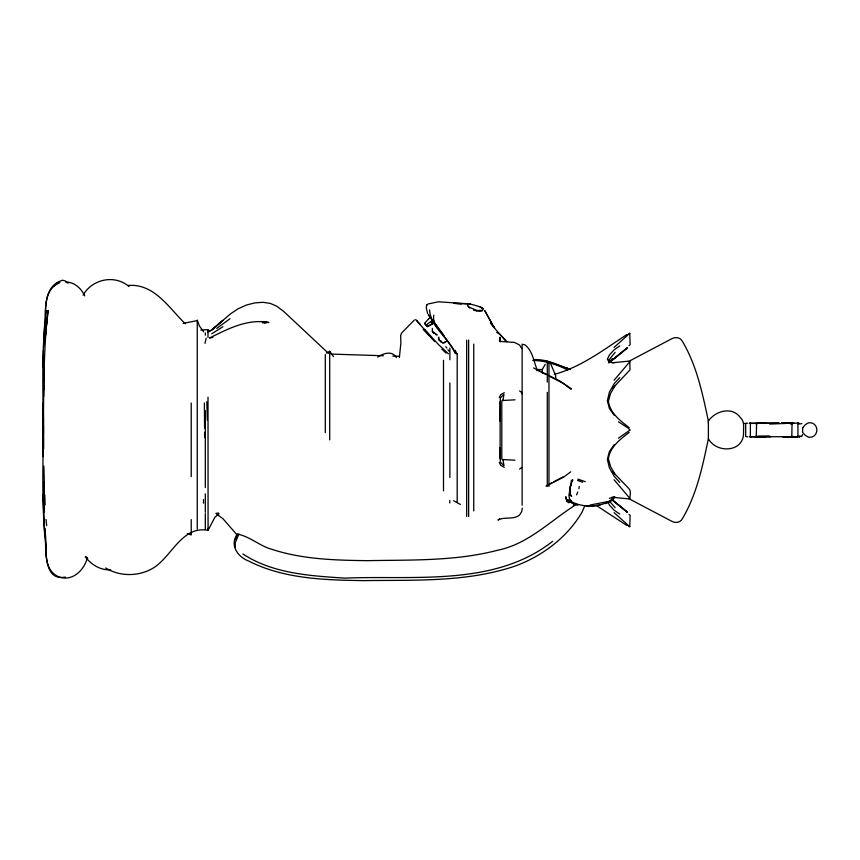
<?xml version="1.0" encoding="UTF-8"?>
<svg xmlns="http://www.w3.org/2000/svg" width="860" height="860" viewBox="0 0 860 860"><rect width="100%" height="100%" fill="white"/><g stroke="black" fill="none" stroke-linecap="round" stroke-linejoin="round"><path stroke-width="1.29" d="M46.397 549.293C40.216 500.928 44.236 451.973 43.022 403.372M191.221 403.028L191.221 476.601M197.262 320.597L183.126 323.425M205.314 493.823L205.314 512.323M205.314 487.555L205.314 410.725M576.372 504.433C550.593 520.44 528.653 543.971 497.671 550.239C455.187 561.343 410.779 559.828 367.263 560.655C335.443 560.258 302.913 559.409 272.394 549.486C260.01 546.272 249.766 536.296 237.349 534.103L235.715 539.618M443.491 490.845L443.502 360.34M449.877 348.128L449.877 359.727M798.736 423.142L781.718 423.12L791.737 423.313L792.038 423.991L791.802 436.708L782.772 436.837L799.929 436.901L797.94 436.213L797.951 423.808L798.026 423.131L798.972 423.281M105.694 567.987C120.411 577.221 140.836 576.587 155.144 566.794C172.398 554.721 182.836 525.546 208.077 530.351L208.012 397.159M708.393 438.557L708.393 438.783C702.609 466.077 696.933 493.995 682.603 518.322C680.475 522.773 675.433 523.461 671.423 521.106L628.778 498.617M785.234 436.858L783.288 436.848L791.802 436.708L757.767 436.719L756.273 435.998L756.606 423.303M802.649 427.506L802.649 432.494L805.358 435.396L808.529 437.267L812.216 436.966C818.591 434.472 818.312 424.98 811.775 422.937L808.529 422.754L805.325 424.657L802.649 427.839M43.656 396.686L43.967 367.865M500.133 421.25L500.316 397.815L503.971 394.46L502.928 400.427L502.068 400.513L515.011 399.825M43.43 414.015L43.43 446.007M43.441 433.902C43.548 396.256 43.581 358.512 46.773 320.984M43.43 418.078L43.43 441.9M43.022 456.649C44.29 408.07 40.141 359.071 46.397 310.729M43.892 378.035L44.086 367.37M44.602 339.377C47.837 320.855 38.582 287.251 62.662 280.22L65.048 280.865L68.08 283.273M43.419 434.031L43.419 425.99M745.684 436.041L745.684 423.98M43.333 430.011L43.419 426.044M44.247 388.989L44.301 386.344M43 366.94L43.419 349.998M43.484 347.397L44.645 323.801M433.816 315.201C431.827 323.758 440.127 329.068 443.878 335.615M44.537 339.657C48.139 322.489 38.84 291.723 59.19 283.069M499.81 339.743L499.95 337.249L500.24 341.656M566.826 501.369L565.848 496.94L566.826 501.369L568.804 502.799M427.194 304.859L426.635 304.666L426.302 308.052L427.624 313.524M611.858 497.209L628.509 498.854L629.821 498.348L630.369 493.328L629.982 490.135L628.939 488.652L612.632 471.688M708.393 423.152L708.382 421.035C715.466 410.747 732.226 406.135 740.363 417.616C744.835 421.54 743.405 427.409 743.545 432.601C744.104 452.123 716.917 454.015 708.393 438.783L708.382 421.035C702.555 393.826 696.912 365.973 682.603 341.7C680.432 337.142 675.283 336.593 671.241 339.012L628.767 361.415M204.981 343.366L206.174 338.206M578.941 488.727L579.231 486.427M571.502 480.213L568.944 495.306L569.384 498.596L571.707 501.272M522.267 508.099L521.751 511.421L519.58 515.022C513.291 520.139 504.583 516.376 497.918 520.042L499.735 518.913M572.298 480.955L572.782 479.751C570.739 484.857 567.815 491.522 571.577 496.489L570.159 494.5M570.083 495.166L570.32 487.082M569.707 489.845L571.201 483.46M802.595 434.59L801.778 436.482M614.083 512.635L629.767 526.718L630.122 515.29L629.015 514.42M576.544 494.887L577.737 492.017M584.703 505.906L582.188 511.904C567.546 537.102 542.563 555.979 515.387 565.977C466.614 582.575 414.154 579.844 363.425 580.629C324.714 580.005 283.908 579.006 248.658 561.021C237.586 556.957 229.373 544.842 237.349 534.103M87.269 558.215C84.033 569.943 73.251 581.005 60.2 577.361C40.764 570.599 47.343 544.079 44.784 528.115M614.545 496.639L613.685 498.682L610.6 501.444L605.687 503.659M614.728 496.671C604.075 508.389 581.253 508.722 568.374 499.832M499.337 397.513L500.649 394.751L504.293 392.697M238.897 533.974L235.275 542.81L235.296 547.057M574.62 503.67L573.394 505.927L574.706 503.788M542.262 373.068L542.262 369.531L545.186 364.35M615.126 385.42L610.557 393.482L608.375 401.287C610.052 413.187 620.318 420.766 629.165 427.603M798.23 423.313L797.951 423.808L797.489 423.185M751.006 423.421L766.292 423.109L749.286 423.313L750.307 423.142L750.382 423.808L750.393 436.213L749.286 436.708L765.658 436.88L756.606 436.719M797.94 436.213L797.532 436.891L787.491 436.901M750.855 436.837L750.092 436.687L760.842 436.901M611.858 362.812L628.509 361.168L629.821 361.673L614.083 380.27M614.104 444.781L609.385 451.575L607.353 459.337L609.385 467.797L614.104 476.257L619.737 482.385M630.122 430.011L618.501 438.191M750.855 423.185L750.382 423.808L750.103 423.313M83.076 295.195C92.181 278.995 114.81 274.2 129.054 286.584M612.632 388.333L629.982 369.897L629.821 361.673M424.733 323.134L428.495 319.028M619.737 377.637L614.104 383.764L609.385 392.224L607.353 400.695L609.385 408.446L614.104 415.24M615.126 352.342L608.375 360.652L609.826 362.619M608.633 362.812L612.632 358.609L609.116 362.157M54.18 285.961L57.394 282.779L59.996 282.252M428.398 319.146L430.591 316.985M414.369 319.974L401.491 333.153L400.642 335.507L400.9 342.936L399.373 357.47M614.083 347.386L629.767 333.304L630.122 344.731L629.015 345.602M437.331 327.832L428.248 314.663M211.85 329.832L222.912 320.425L212.054 329.724L207.98 332.154L212.054 329.724L230.351 313.964L238.123 308.772L246.465 305.031L254.764 302.903L262.988 302.301L270.276 303.397L276.587 306.128L283.66 311.395L328.477 353.331M628.509 334.346L629.767 333.304M219.16 513.71L214.892 517.247L208.077 530.351L207.991 528.341M610.095 361.942L627.531 347.698L609.052 362.619M609.493 362.361L627.531 347.698M629.165 432.419C620.318 439.256 610.052 446.834 608.375 458.745L610.557 466.539L615.126 474.602M432.042 320.597L426.216 325.091L424.625 323.371L426.055 324.661M216.709 328.402L230.018 318.716M552.614 541.327C494.511 587.058 413.714 575.211 344.914 578.124C310.17 575.856 272.878 573.674 242.885 553.969M570.717 471.839L563.59 477.171L545.992 486.158M444.179 342.914L446.974 340.829M519.58 469.055L521.751 467.474M431.204 322.801L433.73 320.995L433.924 322.21M446.695 341.098L443.491 342.85M619.737 345.967L614.104 349.837L609.385 355.008L607.353 359.222L609.385 361.727L614.104 362.877M626.897 334.519C603.881 349.665 581.242 366.951 554.302 374.412M222.923 326.725L211.753 333.787M326.348 353.148L329.692 351.235L333.529 356.663M426.216 325.091L427.517 326.682L433.838 323.07L427.13 326.596M756.069 424.002L758.122 423.313L779.085 423.152L758.122 423.313M549.282 484.072L551.55 482.89M553.829 481.697L562.934 476.945M377.669 357.083C382.969 353.342 392.579 350.278 396.363 357.62M482.267 310.772L480.116 311.363L476.483 310.75M801.885 423.625L799.144 423.969M427.871 304.031L438.363 301.796L470.538 303.999M609.385 498.295L614.104 497.144M747.598 423.142L743.599 423.539M765.927 423.098L756.596 423.313M65.263 577.071C40.323 581.93 47.655 542.122 44.741 528.642M264.547 322.93L267.148 322.36L262.343 322.629L268.9 322.478C247.551 318.458 227.878 328.961 209.485 338.012L212.861 337.432M590.024 505.046L607.73 501.595M599.861 505.218L586.294 506.433M438.428 338.227L439.352 340.41M215.86 513.356L218.462 513.044M790.781 436.633L793.318 436.418M432.29 328.359L432.387 329.928M533.308 359.663C545.982 358.738 557.968 365.016 569.589 369.262L546.272 360.931M200.842 329.993L207.98 329.702L207.991 337.399M436.117 324.994L436.665 324.973M769.646 424.055L790.028 423.27M762.196 423.174L766.292 423.109L764.948 423.529M762.024 423.163L766.024 423.12M758.133 436.041L769.646 435.966M522.138 505.218L522.138 344.193L525.137 344.946C532.523 350.858 533.716 361.232 537.027 369.531L542.262 369.531M758.122 436.708L770.915 436.74M791.802 423.313L781.718 423.12M793.909 423.217L782.041 423.109L784.073 423.486M756.596 436.708L765.658 436.88L764.508 436.687M532.791 360.534C545.046 360.458 556.893 364.586 567.761 369.983M331.057 354.083L383.399 355.75M392.784 356.051L399.502 356.255M470.463 303.902L453.94 303.333L461.325 304.053M790.351 423.915L792.038 423.991M501.1 341.474L514.506 342.441L519.58 345L521.751 348.612M127.721 285.52C154.069 282.983 168.925 307.934 185.244 323.747M110.671 569.793C100.545 570.47 91.289 564.697 85.333 556.85M799.391 436.041L801.122 436.181M755.015 436.418L757.553 436.633M65.822 282.048C74.53 282.058 81.291 288.433 84.807 295.937M515.011 460.197L502.068 459.509L502.928 459.595L503.971 465.561L500.316 462.207L499.95 447.619M746.082 436.558L747.652 436.891M473.494 310.105L476.719 310.933M577.92 479.127L585.284 481.707M187.265 533.565L191.221 534.974L191.221 519.58M482.965 309.439L482.739 308.536L479.525 306.601L471.699 304.418L468.84 304.386L467.399 305.3L469.646 308.073M577.866 505.315L571.964 503.154L566.955 499.918L570.298 502.455M577.64 480.396L582.586 482.277M545.971 374.498L533.587 367.919M566.955 368.005L570.18 369.542M537.489 370.069L547.809 374.981M548.981 375.562L559.484 380.765L571.352 388.806M549.411 376.261L563.139 383.323L570.986 389.214M453.639 500.746L460.444 504.465M496.725 332.487L498.864 333.659M504.293 467.324L500.649 465.271L499.337 462.508M468.184 306.708L476.655 310.406L482.686 310.417L482.449 308.364L479.525 306.601M596.356 505.508L626.897 525.503M437.31 334.991L436.396 334.142M618.501 421.83L628.509 428.312L629.767 430.011M619.737 514.054L614.104 510.184L609.385 505.013L607.859 501.853M216.72 514.248L222.901 518.634L236.844 534.673M519.58 390.967L521.751 392.547L522.45 394.278M499.337 340.689L500.649 341.667M415.627 319.576L429.022 334.733M448.425 353.793L438.579 344.645L424.507 329.283M612.126 499.896L627.531 512.323L612.148 499.757M611.492 499.284L627.531 512.323M481.492 307.364L482.954 308.568M85.72 556.495L87.731 558.151M628.509 525.675L629.767 526.718M424.904 323.661L425.098 324.005M441.879 349.16L446.136 353.127M484.803 310.718L494.263 327.789L490.393 322.769L497.908 332.207L506.938 341.603M434.741 341.57L423.174 329.423M203.659 331.831L199.38 325.929L197.262 320.081L197.262 529.083M504.057 338.829L505.379 340.238L497.908 332.207M615.126 507.69L609.461 501.09M427.173 326.015L426.614 325.402L427.108 326.037M438.987 338.281L438.75 337.055M614.083 479.751L629.821 498.348M440.696 340.614L442.868 343.248M434.074 332.218L436.321 334.948M447.92 349.751L449.135 351.256M438.826 339.571L440.879 342.119M416.713 320.361L417.96 321.941M428.861 315.072L430.688 318.103M445.792 346.741L446.845 348.106M432.397 331.412L434.042 333.583M419.164 323.048L419.884 324.005M455.413 353.535C448.985 337.905 430.752 327.671 429.548 309.879M451.715 347.031L434.945 323.306M432.118 330.831L433.827 333.358M494.135 327.596L484.857 310.804M750.393 436.213L750.801 436.891M425.668 324.392L426.13 325.166M452.102 347.311L455.563 353.611M550.647 363.705L555.678 375.594L555.678 378.776M455.144 350.246L456.961 353.965M426.635 304.666L426.786 305.203M46.676 525.697L46.021 519.462M44.612 534.63L43.022 494.317M44.279 489.501L44.161 486.825L44.268 489.426M44.29 481.944L43.892 466.174M44.774 494.801L45.128 504.852M206.787 401.749L207.357 420.282M44.301 512.614L43.892 481.987L44.279 503.315M43.312 424.593L43.645 448.737M449.78 500.402L449.812 502.992M204.368 402.91L204.594 428.334M207.98 329.702L207.991 331.67M204.605 432.311L204.615 437.611M548.97 361.985L548.97 486.502M547.293 362.189L547.293 382.055M547.293 392.353L547.293 486.33M537.027 369.531L537.027 370.746M501.788 401.405L501.788 458.616M500.112 401.491L500.112 458.531M473.752 344.108L473.752 510.947M468.635 340.033L468.635 516.548M466.679 340.205L466.679 516.387M457.197 353.686L457.197 502.53M449.877 382.947L449.877 477.547M329.692 351.235L329.692 439.868M325.295 354.556L325.295 432.666M205.314 332.895L205.314 335.174M205.314 513.624L205.314 529.126M203.498 499.542L203.498 503.175M46.247 327.391L45.472 335.561L48.074 310.438L46.247 327.391"/></g></svg>
